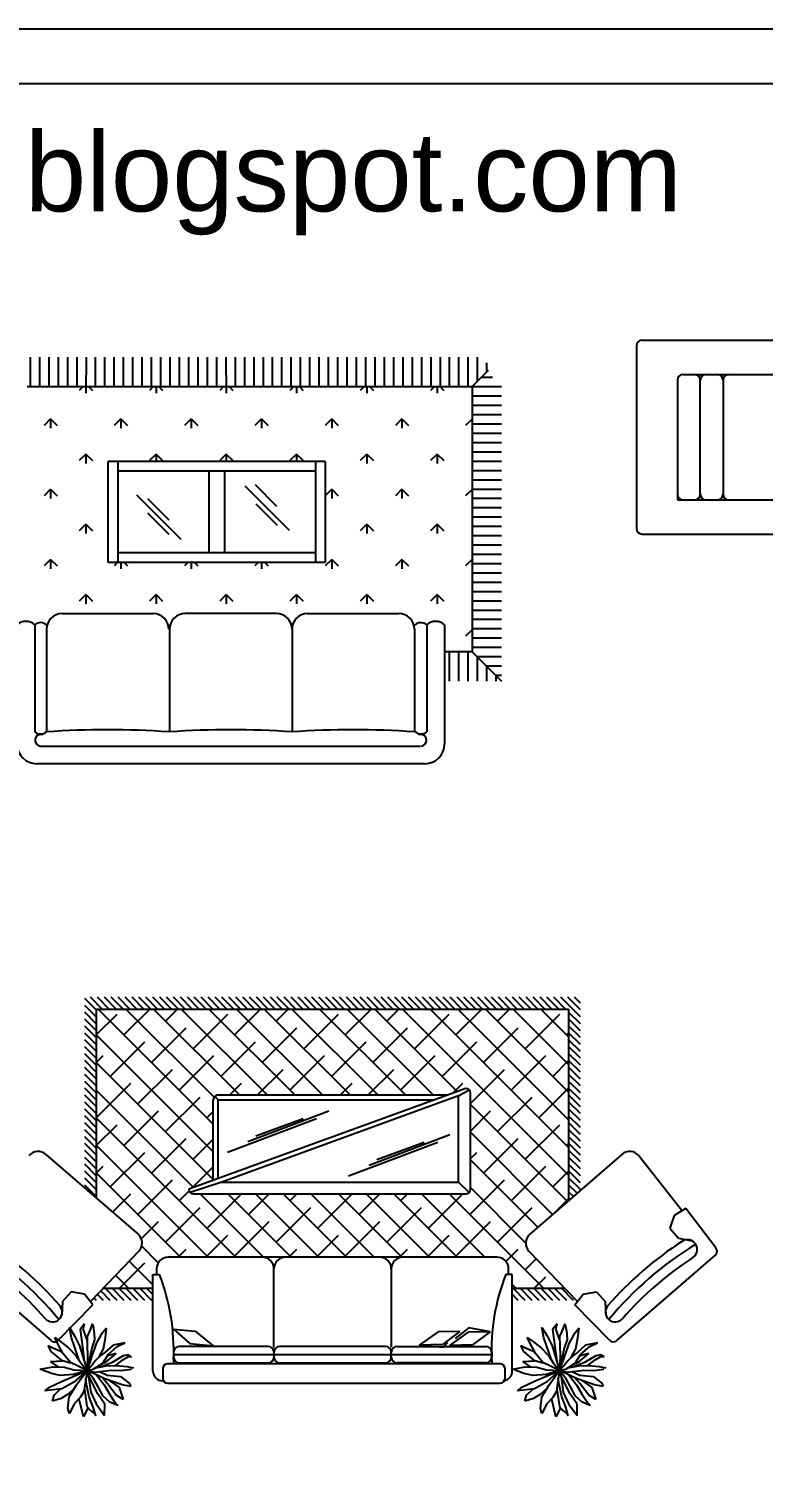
# Model space of a CAD drawing. Header units: inches. Extents: x 6.4 to 48.9, y 11.7 to 36.5.
# Drawn here: x 34.02 to 38.52, y 27.62 to 36.51 of the extents above; entities that cross this region are included whole.
import ezdxf

# ---------------------------------------------------------------- set-up
doc = ezdxf.new("R2010")
doc.units = ezdxf.units.IN
doc.header["$MEASUREMENT"] = 0
doc.layers.add('02', color=2, linetype='Continuous')
doc.layers.add('kadrbm', color=4, linetype='Continuous')
doc.styles.add('bmmm', font='swissel.ttf')

# ---------------------------------------------------------------- blocks, each defined once
blk = doc.blocks.new('kadrbm')
at = {"layer": 'kadrbm', "color": 4}
blk.add_lwpolyline([(0, 0), (0, 24.7972), (21, 24.7972), (21, 0), (0, 0)], close=True, dxfattribs=at)
blk.add_lwpolyline([(20.6631, 0.3257), (20.6631, 24.4603), (0.3369, 24.4603), (0.3369, 0.3257), (20.6631, 0.3257)], dxfattribs=at)
at = {"layer": 'kadrbm', "color": 211, "true_color": 0xf674fb, "style": 'bmmm'}
blk.add_text('www.cad-libraries.blogspot.com', height=0.485134, dxfattribs=at).set_placement((0.5726, 23.6772))

msp = doc.modelspace()

# ---------------------------------------------------------------- linework, layer by layer
at = {"layer": '02'}
for p, q in [((37.7788, 34.5974), (38.8008, 34.5974)), ((37.7438, 34.5624), (37.7438, 33.4424)), ((34.0247, 34.4925), (34.0247, 34.3125)), ((34.0818, 34.4925), (34.0818, 34.3125)), ((34.139, 34.4925), (34.139, 34.3125)), ((34.1961, 34.4925), (34.1961, 34.3125)), ((34.2533, 34.4925), (34.2533, 34.3125)), ((34.3104, 34.4925), (34.3104, 34.3125)), ((34.3676, 34.4925), (34.3663, 34.2724)), ((34.4247, 34.4925), (34.4247, 34.3125)), ((34.4819, 34.4925), (34.4819, 34.3125)), ((34.539, 34.4925), (34.539, 34.3125)), ((34.5962, 34.4925), (34.5962, 34.3125)), ((34.6533, 34.4925), (34.6533, 34.3125)), ((34.7105, 34.4925), (34.7105, 34.3125)), ((34.7676, 34.4925), (34.7676, 34.3125)), ((34.8248, 34.4925), (34.8248, 34.3125)), ((34.8819, 34.4925), (34.8819, 34.3125)), ((34.9391, 34.4925), (34.9391, 34.3125)), ((34.9962, 34.4925), (34.9962, 34.3125)), ((35.0534, 34.4925), (35.0534, 34.3125)), ((35.1105, 34.4925), (35.1105, 34.3125)), ((35.1677, 34.4925), (35.1677, 34.3125)), ((35.2248, 34.4925), (35.2284, 34.2724)), ((35.282, 34.4925), (35.282, 34.3125)), ((35.3391, 34.4925), (35.3391, 34.3125)), ((35.3963, 34.4925), (35.3963, 34.3125)), ((35.4534, 34.4925), (35.4534, 34.3125)), ((35.5106, 34.4925), (35.5106, 34.3125)), ((35.5677, 34.4925), (35.5677, 34.3125)), ((35.6249, 34.4925), (35.6249, 34.3125)), ((35.682, 34.4925), (35.682, 34.3125)), ((35.7392, 34.4925), (35.7392, 34.3125)), ((35.7963, 34.4925), (35.7963, 34.3125)), ((35.8535, 34.4925), (35.8535, 34.3125)), ((35.9106, 34.4925), (35.9106, 34.3125)), ((35.9678, 34.4925), (35.9678, 34.3125)), ((36.0249, 34.4925), (36.0249, 34.3125)), ((36.0821, 34.4925), (36.0821, 34.3125)), ((36.1392, 34.4925), (36.1392, 34.3125)), ((36.1964, 34.4925), (36.1964, 34.3125)), ((36.2535, 34.4925), (36.2535, 34.3125)), ((36.3107, 34.4925), (36.3107, 34.3125)), ((36.3678, 34.4925), (36.3678, 34.3125)), ((36.425, 34.4925), (36.425, 34.3125)), ((36.4821, 34.4925), (36.4821, 34.3125)), ((36.5393, 34.4925), (36.5393, 34.3125)), ((36.5964, 34.4925), (36.5964, 34.3125)), ((36.6536, 34.4925), (36.6536, 34.3125)), ((36.7107, 34.4925), (36.7107, 34.3125)), ((36.7359, 34.3125), (36.8361, 34.4127)), ((36.7679, 34.4925), (36.7679, 34.3445)), ((36.825, 34.4592), (36.825, 34.4016)), ((36.8614, 34.3676), (36.791, 34.3676)), ((37.9958, 34.3524), (37.9958, 33.6174)), ((38.0308, 34.3874), (38.8358, 34.3874)), ((38.1358, 33.6524), (38.1358, 34.3524)), ((38.2758, 34.3524), (38.2758, 33.6524)), ((34.007, 34.3125), (36.7359, 34.3125)), ((34.3492, 34.3125), (34.3258, 34.2891)), ((34.3833, 34.3125), (34.4066, 34.2891)), ((34.7803, 34.3125), (34.7569, 34.2891)), ((34.7974, 34.3125), (34.7974, 34.2724)), ((34.8143, 34.3125), (34.8377, 34.2891)), ((35.2113, 34.3125), (35.1879, 34.2891)), ((35.2454, 34.3125), (35.2688, 34.2891)), ((35.6424, 34.3125), (35.619, 34.2891)), ((35.6595, 34.3125), (35.6595, 34.2724)), ((35.6764, 34.3125), (35.6998, 34.2891)), ((36.0734, 34.3125), (36.05, 34.2891)), ((36.0905, 34.3125), (36.0905, 34.2724)), ((36.1075, 34.3125), (36.1309, 34.2891)), ((36.5045, 34.3125), (36.4811, 34.2891)), ((36.5216, 34.3125), (36.5216, 34.2724)), ((36.5385, 34.3125), (36.5619, 34.2891)), ((36.7359, 34.3125), (36.7359, 32.6845)), ((36.9159, 34.3104), (36.7359, 34.3104)), ((36.9159, 34.2533), (36.7359, 34.2533)), ((36.9159, 34.1961), (36.7359, 34.1961)), ((36.9159, 34.139), (36.7359, 34.139)), ((34.1507, 34.114), (34.1103, 34.0736)), ((34.1507, 34.114), (34.1911, 34.0736)), ((34.1508, 34.114), (34.1508, 34.0568)), ((34.5818, 34.114), (34.5413, 34.0736)), ((34.5818, 34.114), (34.6222, 34.0736)), ((34.5818, 34.114), (34.5818, 34.0568)), ((35.0128, 34.114), (34.9724, 34.0736)), ((35.0128, 34.114), (35.0532, 34.0736)), ((35.0129, 34.114), (35.0129, 34.0568)), ((35.4439, 34.114), (35.4035, 34.0736)), ((35.4439, 34.114), (35.4439, 34.0568)), ((35.4439, 34.114), (35.4843, 34.0736)), ((35.8749, 34.114), (35.8345, 34.0736)), ((35.8749, 34.114), (35.9153, 34.0736)), ((35.875, 34.114), (35.875, 34.0568)), ((36.306, 34.114), (36.2656, 34.0736)), ((36.306, 34.114), (36.3464, 34.0736)), ((36.306, 34.114), (36.306, 34.0568)), ((36.7359, 34.1128), (36.6966, 34.0736)), ((36.9159, 34.0818), (36.7359, 34.0818)), ((36.9159, 34.0247), (36.7359, 34.0247)), ((36.9159, 33.9675), (36.7359, 33.9675)), ((34.3662, 33.8985), (34.3258, 33.858)), ((34.3662, 33.8985), (34.4066, 33.858)), ((34.3663, 33.8985), (34.3663, 33.8413)), ((34.7973, 33.8985), (34.7569, 33.858)), ((34.7973, 33.8985), (34.8377, 33.858)), ((34.7974, 33.8985), (34.7974, 33.853)), ((35.2283, 33.8985), (35.1879, 33.858)), ((35.2283, 33.8985), (35.2688, 33.858)), ((35.2284, 33.8985), (35.2284, 33.853)), ((35.6594, 33.8985), (35.619, 33.858)), ((35.6594, 33.8985), (35.6998, 33.858)), ((35.6595, 33.8985), (35.6595, 33.853)), ((36.0904, 33.8985), (36.05, 33.858)), ((36.0904, 33.8985), (36.1309, 33.858)), ((36.0905, 33.8985), (36.0905, 33.8413)), ((36.5215, 33.8985), (36.4811, 33.858)), ((36.5215, 33.8985), (36.5619, 33.858)), ((36.5216, 33.8985), (36.5216, 33.8413)), ((36.9159, 33.9104), (36.7359, 33.9104)), ((34.5041, 33.2316), (34.5041, 33.853)), ((35.8347, 33.853), (34.5041, 33.853)), ((34.5641, 33.2316), (34.5641, 33.853)), ((35.775, 33.793), (34.5644, 33.793)), ((35.1226, 33.2916), (35.1226, 33.793)), ((35.2163, 33.793), (35.2163, 33.2916)), ((35.7747, 33.853), (35.7747, 33.2316)), ((35.8347, 33.853), (35.8347, 33.2316)), ((36.9159, 33.8532), (36.7359, 33.8532)), ((36.9159, 33.7961), (36.7359, 33.7961)), ((35.3421, 33.7024), (35.6139, 33.4303)), ((35.4062, 33.7107), (35.5372, 33.5794)), ((36.9159, 33.7389), (36.7359, 33.7389)), ((34.1507, 33.6829), (34.1103, 33.6425)), ((34.1507, 33.6829), (34.1911, 33.6425)), ((34.1508, 33.6829), (34.1508, 33.6258)), ((34.6782, 33.6483), (34.9501, 33.3761)), ((34.7449, 33.6253), (34.8758, 33.4939)), ((35.8749, 33.6829), (35.8347, 33.6427)), ((35.8749, 33.6829), (35.9153, 33.6425)), ((35.875, 33.6829), (35.875, 33.6258)), ((36.306, 33.6829), (36.2656, 33.6425)), ((36.306, 33.6829), (36.3464, 33.6425)), ((36.306, 33.6829), (36.306, 33.6258)), ((36.7359, 33.6818), (36.6966, 33.6425)), ((36.9159, 33.6818), (36.7359, 33.6818)), ((36.9159, 33.6246), (36.7359, 33.6246)), ((37.9958, 33.6174), (38.8358, 33.6174)), ((34.7449, 33.538), (34.8758, 33.4067)), ((35.4087, 33.5922), (35.5397, 33.4609)), ((36.9159, 33.5675), (36.7359, 33.5675)), ((34.3662, 33.4674), (34.3258, 33.427)), ((34.3662, 33.4674), (34.4066, 33.427)), ((34.3663, 33.4674), (34.3663, 33.4103)), ((36.0904, 33.4674), (36.05, 33.427)), ((36.0904, 33.4674), (36.1309, 33.427)), ((36.0905, 33.4674), (36.0905, 33.4103)), ((36.5215, 33.4674), (36.4811, 33.427)), ((36.5215, 33.4674), (36.5619, 33.427)), ((36.5216, 33.4674), (36.5216, 33.4103)), ((36.9159, 33.5103), (36.7359, 33.5103)), ((36.9159, 33.4532), (36.7359, 33.4532)), ((36.9159, 33.396), (36.7359, 33.396)), ((36.9159, 33.3389), (36.7359, 33.3389)), ((37.7788, 33.4074), (38.8008, 33.4074)), ((34.1507, 33.2519), (34.1103, 33.2115)), ((34.1507, 33.2519), (34.1911, 33.2115)), ((34.1508, 33.2519), (34.1508, 33.1947)), ((35.7747, 33.2916), (34.5641, 33.2916)), ((35.8749, 33.2519), (35.8345, 33.2115)), ((35.8749, 33.2519), (35.9153, 33.2115)), ((35.875, 33.2519), (35.875, 33.1947)), ((36.306, 33.2519), (36.2656, 33.2115)), ((36.306, 33.2519), (36.306, 33.1947)), ((36.306, 33.2519), (36.3464, 33.2115)), ((36.7359, 33.2507), (36.6966, 33.2115)), ((36.9159, 33.2817), (36.7359, 33.2817)), ((35.8347, 33.2316), (34.5041, 33.2316)), ((34.5615, 33.2316), (34.5413, 33.2115)), ((34.5818, 33.2316), (34.5818, 33.1947)), ((34.602, 33.2316), (34.6222, 33.2115)), ((34.9925, 33.2316), (34.9724, 33.2115)), ((35.0129, 33.2316), (35.0129, 33.1947)), ((35.0331, 33.2316), (35.0532, 33.2115)), ((35.4236, 33.2316), (35.4035, 33.2115)), ((35.4439, 33.2316), (35.4439, 33.1947)), ((35.4641, 33.2316), (35.4843, 33.2115)), ((36.9159, 33.2246), (36.7359, 33.2246)), ((36.9159, 33.1674), (36.7359, 33.1674)), ((36.9159, 33.1103), (36.7359, 33.1103)), ((34.3662, 33.0363), (34.3258, 32.9959)), ((34.3662, 33.0363), (34.4066, 32.9959)), ((34.3663, 33.0364), (34.3663, 32.9792)), ((34.7973, 33.0363), (34.7569, 32.9959)), ((34.7973, 33.0363), (34.8377, 32.9959)), ((34.7974, 33.0364), (34.7974, 32.9792)), ((35.2283, 33.0363), (35.1879, 32.9959)), ((35.2283, 33.0363), (35.2688, 32.9959)), ((35.2284, 33.0364), (35.2284, 32.9792)), ((35.6594, 33.0363), (35.619, 32.9959)), ((35.6594, 33.0363), (35.6998, 32.9959)), ((35.6595, 33.0364), (35.6595, 32.9792)), ((36.0904, 33.0363), (36.05, 32.9959)), ((36.0904, 33.0363), (36.1309, 32.9959)), ((36.0905, 33.0364), (36.0905, 32.9792)), ((36.5215, 33.0363), (36.4811, 32.9959)), ((36.5215, 33.0363), (36.5619, 32.9959)), ((36.5216, 33.0364), (36.5216, 32.9792)), ((36.9159, 33.0531), (36.7359, 33.0531)), ((36.9159, 32.996), (36.7359, 32.996)), ((34.221, 32.9189), (34.7799, 32.9189)), ((35.5353, 32.9189), (34.9763, 32.9189)), ((35.7273, 32.9189), (36.2863, 32.9189)), ((36.9159, 32.9388), (36.7359, 32.9388)), ((34.053, 32.8504), (34.053, 32.1928)), ((34.125, 32.8229), (34.125, 32.1928)), ((34.8733, 32.8449), (34.8829, 32.8449)), ((34.8803, 32.8229), (34.8803, 32.1928)), ((35.6287, 32.8449), (35.6339, 32.8449)), ((35.6313, 32.8229), (35.6313, 32.1928)), ((36.3823, 32.8229), (36.3823, 32.1928)), ((36.4587, 32.8504), (36.4587, 32.1928)), ((36.5667, 32.8504), (36.5667, 32.1173)), ((36.7359, 32.8197), (36.6966, 32.7804)), ((36.9159, 32.8817), (36.7359, 32.8817)), ((36.9159, 32.8245), (36.7359, 32.8245)), ((36.9159, 32.7674), (36.7359, 32.7674)), ((36.7359, 32.6845), (36.5667, 32.6845)), ((36.5964, 32.6845), (36.5964, 32.5045)), ((36.6536, 32.6845), (36.6536, 32.5045)), ((36.7107, 32.6845), (36.7107, 32.5045)), ((36.9159, 32.7102), (36.7359, 32.7102)), ((36.7359, 32.6845), (36.9159, 32.5045)), ((36.9159, 32.6531), (36.7673, 32.6531)), ((36.7679, 32.6525), (36.7679, 32.5045)), ((36.9159, 32.5959), (36.8244, 32.5959)), ((36.825, 32.5953), (36.825, 32.5045)), ((36.9159, 32.5388), (36.8816, 32.5388)), ((36.8822, 32.5382), (36.8822, 32.5045)), ((34.089, 32.1053), (36.4183, 32.1053)), ((36.4467, 31.9973), (34.065, 31.9973)), ((34.4322, 30.484), (34.3602, 30.556)), ((34.4322, 30.4416), (34.3602, 30.5136)), ((34.4674, 30.4913), (34.3954, 30.5633)), ((34.5098, 30.4913), (34.4378, 30.5633)), ((34.5522, 30.4913), (34.4802, 30.5633)), ((34.5947, 30.4913), (34.5227, 30.5633)), ((34.6371, 30.4913), (34.5651, 30.5633)), ((34.6795, 30.4913), (34.6075, 30.5633)), ((34.7219, 30.4913), (34.6499, 30.5633)), ((34.7644, 30.4913), (34.6924, 30.5633)), ((34.8068, 30.4913), (34.7348, 30.5633)), ((34.8492, 30.4913), (34.7772, 30.5633)), ((34.8917, 30.4913), (34.8197, 30.5633)), ((34.9341, 30.4913), (34.8621, 30.5633)), ((34.9765, 30.4913), (34.9045, 30.5633)), ((35.0189, 30.4913), (34.9469, 30.5633)), ((35.0614, 30.4913), (34.9894, 30.5633)), ((35.1038, 30.4913), (35.0318, 30.5633)), ((35.1462, 30.4913), (35.0742, 30.5633)), ((35.1886, 30.4913), (35.1166, 30.5633)), ((35.2311, 30.4913), (35.1591, 30.5633)), ((35.2735, 30.4913), (35.2015, 30.5633)), ((35.3159, 30.4913), (35.2439, 30.5633)), ((35.3583, 30.4913), (35.2863, 30.5633)), ((35.4008, 30.4913), (35.3288, 30.5633)), ((35.4432, 30.4913), (35.3712, 30.5633)), ((35.4856, 30.4913), (35.4136, 30.5633)), ((35.528, 30.4913), (35.456, 30.5633)), ((35.5705, 30.4913), (35.4985, 30.5633)), ((35.6129, 30.4913), (35.5409, 30.5633)), ((35.6553, 30.4913), (35.5833, 30.5633)), ((35.6978, 30.4913), (35.6258, 30.5633)), ((35.7402, 30.4913), (35.6682, 30.5633)), ((35.7826, 30.4913), (35.7106, 30.5633)), ((35.825, 30.4913), (35.753, 30.5633)), ((35.8675, 30.4913), (35.7955, 30.5633)), ((35.9099, 30.4913), (35.8379, 30.5633)), ((35.9523, 30.4913), (35.8803, 30.5633)), ((35.9947, 30.4913), (35.9227, 30.5633)), ((36.0372, 30.4913), (35.9652, 30.5633)), ((36.0796, 30.4913), (36.0076, 30.5633)), ((36.122, 30.4913), (36.05, 30.5633)), ((36.1644, 30.4913), (36.0924, 30.5633)), ((36.2069, 30.4913), (36.1349, 30.5633)), ((36.2493, 30.4913), (36.1773, 30.5633)), ((36.2917, 30.4913), (36.2197, 30.5633)), ((36.3341, 30.4913), (36.2621, 30.5633)), ((36.3766, 30.4913), (36.3046, 30.5633)), ((36.419, 30.4913), (36.347, 30.5633)), ((36.4614, 30.4913), (36.3894, 30.5633)), ((36.5039, 30.4913), (36.4319, 30.5633)), ((36.5463, 30.4913), (36.4743, 30.5633)), ((36.5887, 30.4913), (36.5167, 30.5633)), ((36.6311, 30.4913), (36.5591, 30.5633)), ((36.6736, 30.4913), (36.6016, 30.5633)), ((36.716, 30.4913), (36.644, 30.5633)), ((36.7584, 30.4913), (36.6864, 30.5633)), ((36.8008, 30.4913), (36.7288, 30.5633)), ((36.8433, 30.4913), (36.7713, 30.5633)), ((36.8857, 30.4913), (36.8137, 30.5633)), ((36.9281, 30.4913), (36.8561, 30.5633)), ((36.9705, 30.4913), (36.8985, 30.5633)), ((37.013, 30.4913), (36.941, 30.5633)), ((37.0554, 30.4913), (36.9834, 30.5633)), ((37.0978, 30.4913), (37.0258, 30.5633)), ((37.1403, 30.4913), (37.0683, 30.5633)), ((37.1827, 30.4913), (37.1107, 30.5633)), ((37.2251, 30.4913), (37.1531, 30.5633)), ((37.2675, 30.4913), (37.1955, 30.5633)), ((37.31, 30.4913), (37.238, 30.5633)), ((37.4005, 30.4432), (37.2804, 30.5633)), ((37.4005, 30.4856), (37.3228, 30.5633)), ((37.4005, 30.528), (37.3652, 30.5633)), ((34.4322, 30.3992), (34.3602, 30.4712)), ((34.4322, 30.3567), (34.3602, 30.4287)), ((34.4322, 29.3295), (34.4322, 30.4913)), ((34.4322, 30.4913), (37.3285, 30.4913)), ((34.4322, 30.3339), (34.5582, 30.4598)), ((35.1487, 29.7844), (34.4418, 30.4913)), ((34.6006, 30.3325), (34.7594, 30.4913)), ((35.153, 29.9498), (34.6115, 30.4913)), ((35.309, 29.9635), (34.7812, 30.4913)), ((34.8552, 30.4174), (34.9291, 30.4913)), ((35.4787, 29.9635), (34.951, 30.4913)), ((35.0249, 30.2477), (35.237, 30.4598)), ((35.6484, 29.9635), (35.1207, 30.4913)), ((35.2794, 30.3325), (35.4382, 30.4913)), ((35.8181, 29.9635), (35.2904, 30.4913)), ((35.9879, 29.9635), (35.4601, 30.4913)), ((35.534, 30.4174), (35.6079, 30.4913)), ((36.1576, 29.9635), (35.6298, 30.4913)), ((35.7037, 30.2477), (35.9158, 30.4598)), ((36.3273, 29.9635), (35.7995, 30.4913)), ((35.9582, 30.3325), (36.117, 30.4913)), ((36.497, 29.9635), (35.9692, 30.4913)), ((36.6448, 29.9853), (36.1389, 30.4913)), ((36.2128, 30.4174), (36.2867, 30.4913)), ((37.3285, 29.4714), (36.3086, 30.4913)), ((36.3825, 30.2477), (36.5946, 30.4598)), ((37.3285, 29.6411), (36.4783, 30.4913)), ((36.6371, 30.3325), (36.7958, 30.4913)), ((37.3285, 29.8108), (36.648, 30.4913)), ((37.3285, 29.9805), (36.8177, 30.4913)), ((36.8916, 30.4174), (36.9655, 30.4913)), ((37.3285, 30.1502), (36.9874, 30.4913)), ((37.0613, 30.2477), (37.2735, 30.4598)), ((37.3285, 30.3199), (37.1571, 30.4913)), ((37.3285, 30.4896), (37.3268, 30.4913)), ((37.3285, 30.4913), (37.3285, 29.3158)), ((37.4005, 30.4008), (37.3285, 30.4728)), ((37.4005, 30.3583), (37.3285, 30.4303)), ((34.4322, 30.3143), (34.3602, 30.3863)), ((34.4322, 30.2719), (34.3602, 30.3439)), ((35.1487, 29.6147), (34.4322, 30.3312)), ((34.7703, 30.1628), (34.9824, 30.375)), ((35.4491, 30.1628), (35.6613, 30.375)), ((36.1279, 30.1628), (36.3401, 30.375)), ((36.8068, 30.1628), (37.0189, 30.375)), ((37.3159, 30.3325), (37.3285, 30.3451)), ((37.4005, 30.3159), (37.3285, 30.3879)), ((37.4005, 30.2735), (37.3285, 30.3455)), ((34.4322, 30.2295), (34.3602, 30.3015)), ((34.4322, 30.187), (34.3602, 30.259)), ((34.5157, 30.078), (34.7279, 30.2901)), ((35.1946, 30.078), (35.4067, 30.2901)), ((35.8734, 30.078), (36.0855, 30.2901)), ((36.5522, 30.078), (36.7643, 30.2901)), ((37.4005, 30.2311), (37.3285, 30.3031)), ((37.4005, 30.1886), (37.3285, 30.2606)), ((34.4322, 30.1446), (34.3602, 30.2166)), ((34.4322, 30.1022), (34.3602, 30.1742)), ((34.4322, 30.1642), (34.4733, 30.2053)), ((35.1487, 29.445), (34.4322, 30.1615)), ((34.94, 29.9931), (35.1521, 30.2053)), ((35.6188, 29.9931), (35.831, 30.2053)), ((36.2976, 29.9931), (36.5098, 30.2053)), ((36.9765, 29.9931), (37.1886, 30.2053)), ((37.231, 30.078), (37.3285, 30.1754)), ((37.4005, 30.1462), (37.3285, 30.2182)), ((37.4005, 30.1038), (37.3285, 30.1758)), ((34.4322, 30.0598), (34.3602, 30.1318)), ((34.4322, 30.0173), (34.3602, 30.0893)), ((34.6854, 29.9083), (34.8976, 30.1204)), ((35.4195, 29.9635), (35.5764, 30.1204)), ((36.0983, 29.9635), (36.2552, 30.1204)), ((36.7256, 29.912), (36.934, 30.1204)), ((37.4005, 30.0613), (37.3285, 30.1333)), ((37.4005, 30.0189), (37.3285, 30.0909)), ((34.4322, 29.9749), (34.3602, 30.0469)), ((34.4322, 29.9325), (34.3602, 30.0045)), ((34.4322, 29.8901), (34.3602, 29.9621)), ((34.4322, 29.8248), (34.643, 30.0355)), ((35.0279, 29.3961), (34.4322, 29.9918)), ((36.6968, 30.0043), (34.9976, 29.3851)), ((35.1775, 29.9635), (36.5849, 29.9635)), ((35.2498, 29.9635), (35.3218, 30.0355)), ((35.9286, 29.9635), (36.0007, 30.0355)), ((36.6204, 29.9764), (36.6795, 30.0355)), ((36.6536, 29.9579), (36.7172, 29.9958)), ((36.7256, 29.3851), (36.7256, 29.9755)), ((37.1462, 29.8234), (37.3285, 30.0057)), ((37.4005, 29.9765), (37.3285, 30.0485)), ((37.4005, 29.9341), (37.3285, 30.0061)), ((37.4005, 29.8916), (37.3285, 29.9636)), ((34.4322, 29.8476), (34.3602, 29.9196)), ((34.4322, 29.8052), (34.3602, 29.8772)), ((34.8552, 29.7386), (35.0673, 29.9507)), ((35.1487, 29.4401), (35.1487, 29.9347)), ((35.1775, 29.9347), (35.1571, 29.9551)), ((35.1775, 29.4506), (35.1775, 29.9347)), ((35.1775, 29.9347), (36.5059, 29.9347)), ((36.6536, 29.9579), (35.2003, 29.4283)), ((36.6536, 29.4283), (36.6536, 29.9579)), ((37.3209, 29.3093), (36.7256, 29.9046)), ((36.8916, 29.7386), (37.1038, 29.9507)), ((37.4005, 29.8492), (37.3285, 29.9212)), ((37.4005, 29.8068), (37.3285, 29.8788)), ((34.4322, 29.7628), (34.3602, 29.8348)), ((34.4322, 29.7203), (34.3602, 29.7923)), ((35.2866, 28.9677), (34.4322, 29.8221)), ((34.6006, 29.6537), (34.8127, 29.8658)), ((35.1097, 29.8234), (35.1487, 29.8624)), ((35.2351, 29.6123), (35.7824, 29.8185)), ((35.3611, 29.6774), (35.8563, 29.8662)), ((35.4089, 29.7121), (35.6999, 29.8185)), ((36.7256, 29.7423), (36.8492, 29.8658)), ((37.4005, 29.7644), (37.3285, 29.8364)), ((37.4005, 29.7219), (37.3285, 29.7939)), ((34.4322, 29.6779), (34.3602, 29.7499)), ((34.4322, 29.6355), (34.3602, 29.7075)), ((34.4322, 29.6551), (34.5582, 29.781)), ((34.7703, 29.484), (34.9824, 29.6961)), ((36.1038, 29.532), (36.599, 29.7208)), ((37.2301, 29.2304), (36.7256, 29.7349)), ((36.8068, 29.484), (37.0189, 29.6961)), ((37.0613, 29.5689), (37.2735, 29.781)), ((37.4005, 29.6795), (37.3285, 29.7515)), ((37.4005, 29.6371), (37.3285, 29.7091)), ((34.4322, 29.5931), (34.3602, 29.6651)), ((34.4322, 29.5506), (34.3602, 29.6226)), ((35.1169, 28.9677), (34.4322, 29.6524)), ((34.5157, 29.3992), (34.7279, 29.6113)), ((35.0249, 29.5689), (35.1487, 29.6927)), ((35.9779, 29.4669), (36.5252, 29.6731)), ((36.1516, 29.5668), (36.4426, 29.6731)), ((36.7256, 29.5726), (36.7643, 29.6113)), ((37.3159, 29.6537), (37.3285, 29.6663)), ((37.4005, 29.5947), (37.3285, 29.6667)), ((37.4005, 29.5522), (37.3285, 29.6242)), ((34.1215, 29.5991), (34.687, 29.1084)), ((34.4322, 29.5082), (34.3602, 29.5802)), ((34.4322, 29.4658), (34.3602, 29.5378)), ((34.4322, 29.4853), (34.4733, 29.5264)), ((35.0183, 29.3926), (35.1487, 29.523)), ((37.1392, 29.1516), (36.7256, 29.5652)), ((36.9765, 29.3143), (37.1886, 29.5264)), ((37.655, 29.5991), (37.0895, 29.1084)), ((37.4005, 29.5098), (37.3285, 29.5818)), ((37.4005, 29.4674), (37.3285, 29.5394)), ((38.0216, 29.2559), (37.7587, 29.5893)), ((34.4322, 29.4234), (34.3602, 29.4954)), ((34.4322, 29.3809), (34.3602, 29.4529)), ((34.9472, 28.9677), (34.4322, 29.4827)), ((34.6854, 29.2294), (34.8976, 29.4416)), ((35.2003, 29.4283), (35.0061, 29.3647)), ((35.2003, 29.4283), (36.6536, 29.4283)), ((36.6536, 29.4283), (36.7172, 29.3647)), ((36.7219, 29.2294), (36.934, 29.4416)), ((37.231, 29.3992), (37.3285, 29.4966)), ((37.4005, 29.425), (37.3285, 29.497)), ((37.4005, 29.3825), (37.3285, 29.4545)), ((34.4322, 29.3385), (34.3602, 29.4105)), ((34.5305, 29.2442), (34.643, 29.3567)), ((34.94, 29.3143), (34.9998, 29.3741)), ((35.0264, 29.3563), (36.6968, 29.3563)), ((35.4563, 28.9677), (35.0677, 29.3563)), ((35.1097, 29.1446), (35.3214, 29.3563)), ((35.626, 28.9677), (35.2374, 29.3563)), ((35.3643, 29.2294), (35.4911, 29.3563)), ((35.7957, 28.9677), (35.4071, 29.3563)), ((35.9654, 28.9677), (35.5768, 29.3563)), ((35.6188, 29.3143), (35.6608, 29.3563)), ((36.1351, 28.9677), (35.7466, 29.3563)), ((35.7885, 29.1446), (36.0002, 29.3563)), ((36.3048, 28.9677), (35.9163, 29.3563)), ((36.0431, 29.2294), (36.1699, 29.3563)), ((36.4746, 28.9677), (36.086, 29.3563)), ((36.6443, 28.9677), (36.2557, 29.3563)), ((36.2976, 29.3143), (36.3396, 29.3563)), ((36.814, 28.9677), (36.4254, 29.3563)), ((36.4674, 29.1446), (36.679, 29.3563)), ((37.1766, 28.7747), (36.5951, 29.3563)), ((37.0647, 29.0563), (36.7256, 29.3954)), ((37.38, 29.3605), (37.3285, 29.4121)), ((37.3573, 29.3408), (37.3285, 29.3697)), ((34.8552, 29.0597), (35.0673, 29.2719)), ((35.534, 29.0597), (35.7461, 29.2719)), ((36.2128, 29.0597), (36.4249, 29.2719)), ((36.8916, 29.0597), (37.1038, 29.2719)), ((37.2446, 29.243), (37.3285, 29.3269)), ((37.3346, 29.3211), (37.3285, 29.3272)), ((38.0477, 29.2662), (37.9755, 29.2246)), ((38.2318, 29.0242), (38.0477, 29.2662)), ((34.7066, 29.0809), (34.8127, 29.187)), ((35.2794, 28.9749), (35.4915, 29.187)), ((35.9582, 28.9749), (36.1704, 29.187)), ((36.6371, 28.9749), (36.8492, 29.187)), ((37.9755, 29.2246), (37.9498, 29.1457)), ((35.1025, 28.9677), (35.237, 29.1022)), ((35.7813, 28.9677), (35.9158, 29.1022)), ((36.4602, 28.9677), (36.5946, 29.1022)), ((37.9498, 29.1457), (38.0015, 29.0844)), ((38.0015, 29.0844), (38.0868, 29.0685)), ((34.6916, 29.0041), (34.3968, 28.6982)), ((34.8113, 28.9339), (34.7094, 29.0357)), ((34.9328, 28.9677), (34.9824, 29.0173)), ((35.6116, 28.9677), (35.6613, 29.0173)), ((36.2905, 28.9677), (36.3401, 29.0173)), ((36.9435, 28.9419), (37.0189, 29.0173)), ((37.0848, 29.0041), (37.3797, 28.6982)), ((33.5477, 28.9818), (34.1547, 28.4552)), ((34.5701, 28.7747), (34.7279, 28.9325)), ((34.7782, 28.7972), (34.6326, 28.9429)), ((34.8004, 28.8957), (34.8004, 28.8616)), ((36.8884, 28.9677), (34.8724, 28.9677)), ((35.5204, 28.4153), (35.5204, 28.8957)), ((36.2404, 28.8957), (36.2404, 28.4153)), ((36.9604, 28.8616), (36.9604, 28.8957)), ((37.0613, 28.89), (37.1293, 28.958)), ((38.2288, 28.9818), (37.6218, 28.4552)), ((34.631, 28.7747), (34.5493, 28.8564)), ((34.7703, 28.8052), (34.7782, 28.8131)), ((34.7782, 28.8616), (34.818, 28.8616)), ((34.7782, 28.2686), (34.7782, 28.8616)), ((36.9825, 28.8616), (36.9427, 28.8616)), ((36.9825, 28.2686), (36.9825, 28.8616)), ((37.1157, 28.7747), (37.1886, 28.8476)), ((34.2767, 28.7553), (34.2233, 28.6954)), ((34.3584, 28.7409), (34.2767, 28.7553)), ((34.4098, 28.6753), (34.3584, 28.7409)), ((34.4316, 28.7027), (34.4161, 28.7182)), ((34.474, 28.7027), (34.4369, 28.7398)), ((34.5165, 28.7027), (34.4578, 28.7614)), ((34.7782, 28.7747), (34.4706, 28.7747)), ((34.5589, 28.7027), (34.4869, 28.7747)), ((34.6013, 28.7027), (34.5293, 28.7747)), ((34.6437, 28.7027), (34.5717, 28.7747)), ((34.6862, 28.7027), (34.6142, 28.7747)), ((34.7286, 28.7027), (34.6566, 28.7747)), ((34.771, 28.7027), (34.699, 28.7747)), ((34.7782, 28.7379), (34.7414, 28.7747)), ((37.0069, 28.7747), (36.9825, 28.7992)), ((37.3059, 28.7747), (36.9825, 28.7747)), ((37.0196, 28.7027), (36.9825, 28.7399)), ((37.062, 28.7027), (36.99, 28.7747)), ((37.1045, 28.7027), (37.0325, 28.7747)), ((37.1469, 28.7027), (37.0749, 28.7747)), ((37.1893, 28.7027), (37.1173, 28.7747)), ((37.2318, 28.7027), (37.1598, 28.7747)), ((37.2742, 28.7027), (37.2022, 28.7747)), ((37.3166, 28.7027), (37.2446, 28.7747)), ((37.2854, 28.7747), (37.2958, 28.7851)), ((37.359, 28.7027), (37.287, 28.7747)), ((34.197, 28.4582), (34.4098, 28.6753)), ((34.2233, 28.6954), (34.2195, 28.6088)), ((37.5795, 28.4582), (37.3667, 28.6753)), ((34.3591, 28.5581), (34.3308, 28.524)), ((34.3508, 28.5273), (34.3591, 28.5581)), ((34.4062, 28.5581), (34.3944, 28.5284)), ((34.4132, 28.5438), (34.4062, 28.5581)), ((34.4203, 28.4987), (34.4132, 28.5438)), ((37.2578, 28.5581), (37.2295, 28.524)), ((37.2495, 28.5273), (37.2578, 28.5581)), ((37.3049, 28.5581), (37.2931, 28.5284)), ((37.3119, 28.5438), (37.3049, 28.5581)), ((37.319, 28.4987), (37.3119, 28.5438)), ((34.1754, 28.4746), (34.206, 28.4548)), ((34.2037, 28.4196), (34.1754, 28.4746)), ((34.206, 28.4548), (34.2602, 28.4108)), ((34.2778, 28.4735), (34.2661, 28.5361)), ((34.2661, 28.5361), (34.2979, 28.4844)), ((34.2967, 28.4185), (34.2778, 28.4735)), ((34.2979, 28.4844), (34.3285, 28.424)), ((34.3308, 28.524), (34.3391, 28.4647)), ((34.3391, 28.4647), (34.3566, 28.33)), ((34.3749, 28.4581), (34.3508, 28.5273)), ((34.3944, 28.5284), (34.3744, 28.4811)), ((34.3744, 28.4811), (34.3755, 28.4273)), ((34.405, 28.4119), (34.4226, 28.4603)), ((34.4226, 28.4603), (34.4203, 28.4987)), ((34.4615, 28.4921), (34.4309, 28.4383)), ((34.4933, 28.5317), (34.4615, 28.4921)), ((34.4744, 28.4053), (34.4862, 28.4724)), ((34.4862, 28.4724), (34.4933, 28.5317)), ((34.9036, 28.5251), (35.0055, 28.4383)), ((36.5278, 28.5092), (36.4117, 28.4272)), ((36.6617, 28.5113), (36.5278, 28.5092)), ((36.713, 28.5068), (36.5968, 28.4248)), ((36.716, 28.5335), (36.6327, 28.4678)), ((36.8469, 28.5089), (36.713, 28.5068)), ((36.8469, 28.5089), (36.716, 28.5335)), ((37.0741, 28.4746), (37.1047, 28.4548)), ((37.1024, 28.4196), (37.0741, 28.4746)), ((37.1047, 28.4548), (37.1589, 28.4108)), ((37.1765, 28.4735), (37.1648, 28.5361)), ((37.1648, 28.5361), (37.1966, 28.4844)), ((37.1954, 28.4185), (37.1765, 28.4735)), ((37.1966, 28.4844), (37.2272, 28.424)), ((37.2295, 28.524), (37.2378, 28.4647)), ((37.2378, 28.4647), (37.2553, 28.33)), ((37.2736, 28.4581), (37.2495, 28.5273)), ((37.2931, 28.5284), (37.2731, 28.4811)), ((37.2731, 28.4811), (37.2742, 28.4273)), ((37.3037, 28.4119), (37.3213, 28.4603)), ((37.3213, 28.4603), (37.319, 28.4987)), ((37.3602, 28.4921), (37.3296, 28.4383)), ((37.392, 28.5317), (37.3602, 28.4921)), ((37.3731, 28.4053), (37.3849, 28.4724)), ((37.3849, 28.4724), (37.392, 28.5317)), ((34.1354, 28.4251), (34.1648, 28.4108)), ((34.1542, 28.3888), (34.1354, 28.4251)), ((34.2225, 28.3317), (34.1542, 28.3888)), ((34.1648, 28.4108), (34.2213, 28.3867)), ((34.2284, 28.3735), (34.2037, 28.4196)), ((34.272, 28.3218), (34.2284, 28.3735)), ((34.2602, 28.4108), (34.3061, 28.3647)), ((34.3261, 28.3333), (34.2967, 28.4185)), ((34.3061, 28.3647), (34.3355, 28.3185)), ((34.3285, 28.424), (34.3738, 28.2723)), ((34.3738, 28.2723), (34.405, 28.4119)), ((34.4062, 28.368), (34.3738, 28.2723)), ((34.3755, 28.4273), (34.3767, 28.3592)), ((34.4179, 28.401), (34.4062, 28.368)), ((34.4309, 28.4383), (34.4179, 28.401)), ((34.4615, 28.3658), (34.4238, 28.3317)), ((34.4458, 28.3515), (34.4744, 28.4053)), ((34.4839, 28.3833), (34.4615, 28.3658)), ((34.4701, 28.3169), (34.5051, 28.3713)), ((34.5333, 28.4284), (34.4839, 28.3833)), ((34.4881, 28.3211), (34.5533, 28.3757)), ((34.5533, 28.3757), (34.5004, 28.3625)), ((34.5051, 28.3713), (34.5592, 28.4196)), ((34.5957, 28.3625), (34.5274, 28.3207)), ((34.6063, 28.4416), (34.5333, 28.4284)), ((34.5592, 28.4196), (34.6063, 28.4416)), ((34.6275, 28.3691), (34.5957, 28.3625)), ((34.6475, 28.3559), (34.6275, 28.3691)), ((34.9046, 28.3843), (34.9046, 28.3547)), ((34.9046, 28.3695), (36.8562, 28.3695)), ((35.4844, 28.4203), (34.9406, 28.4203)), ((35.0055, 28.4383), (35.1469, 28.4231)), ((35.5204, 28.3843), (35.5204, 28.3547)), ((36.2044, 28.4203), (35.5564, 28.4203)), ((36.2404, 28.3547), (36.2404, 28.3843)), ((36.2764, 28.4203), (36.8202, 28.4203)), ((36.4117, 28.4272), (36.5593, 28.4152)), ((36.5593, 28.4152), (36.5872, 28.4435)), ((36.8562, 28.3843), (36.8562, 28.3547)), ((37.0341, 28.4251), (37.0635, 28.4108)), ((37.0529, 28.3888), (37.0341, 28.4251)), ((37.1212, 28.3317), (37.0529, 28.3888)), ((37.0635, 28.4108), (37.12, 28.3867)), ((37.1271, 28.3735), (37.1024, 28.4196)), ((37.1707, 28.3218), (37.1271, 28.3735)), ((37.1589, 28.4108), (37.2048, 28.3647)), ((37.2248, 28.3333), (37.1954, 28.4185)), ((37.2048, 28.3647), (37.2342, 28.3185)), ((37.2272, 28.424), (37.2725, 28.2723)), ((37.2725, 28.2723), (37.3037, 28.4119)), ((37.3049, 28.368), (37.2725, 28.2723)), ((37.2742, 28.4273), (37.2754, 28.3592)), ((37.3166, 28.401), (37.3049, 28.368)), ((37.3296, 28.4383), (37.3166, 28.401)), ((37.3602, 28.3658), (37.3225, 28.3317)), ((37.3445, 28.3515), (37.3731, 28.4053)), ((37.3826, 28.3833), (37.3602, 28.3658)), ((37.3687, 28.3169), (37.4037, 28.3713)), ((37.432, 28.4284), (37.3826, 28.3833)), ((37.3868, 28.3211), (37.452, 28.3757)), ((37.452, 28.3757), (37.399, 28.3625)), ((37.4037, 28.3713), (37.4579, 28.4196)), ((37.4944, 28.3625), (37.4261, 28.3207)), ((37.505, 28.4416), (37.432, 28.4284)), ((37.4579, 28.4196), (37.505, 28.4416)), ((37.5262, 28.3691), (37.4944, 28.3625)), ((37.5462, 28.3559), (37.5262, 28.3691)), ((34.0871, 28.2801), (34.1637, 28.2944)), ((34.1554, 28.2537), (34.0871, 28.2801)), ((34.1495, 28.3273), (34.2225, 28.3317)), ((34.1966, 28.2944), (34.1495, 28.3273)), ((34.1637, 28.2944), (34.2354, 28.2922)), ((34.2166, 28.2043), (34.3738, 28.2723)), ((34.2225, 28.3328), (34.2743, 28.3196)), ((34.2354, 28.2922), (34.2931, 28.2757)), ((34.3738, 28.2723), (34.272, 28.3218)), ((34.3738, 28.2723), (34.2908, 28.2482)), ((34.2931, 28.2757), (34.3738, 28.2723)), ((34.3738, 28.2723), (34.2931, 28.201)), ((34.3096, 28.1834), (34.3738, 28.2723)), ((34.3355, 28.3185), (34.3738, 28.2723)), ((34.3738, 28.2723), (34.3638, 28.2064)), ((34.3767, 28.3592), (34.3738, 28.2723)), ((34.405, 28.3042), (34.3738, 28.2723)), ((34.3738, 28.2723), (34.412, 28.2801)), ((34.4827, 28.2218), (34.3738, 28.2723)), ((34.3738, 28.2723), (34.3838, 28.2339)), ((34.3738, 28.2723), (34.4226, 28.2625)), ((34.4144, 28.2207), (34.3738, 28.2723)), ((34.4238, 28.3317), (34.405, 28.3042)), ((34.412, 28.2801), (34.4701, 28.3169)), ((34.4226, 28.2625), (34.5227, 28.2735)), ((34.4886, 28.2977), (34.4252, 28.2857)), ((34.4881, 28.3211), (34.4534, 28.3045)), ((34.5274, 28.3207), (34.4584, 28.2917)), ((34.5521, 28.2999), (34.4886, 28.2977)), ((34.5227, 28.2735), (34.5816, 28.2713)), ((34.5463, 28.2997), (34.5934, 28.3383)), ((34.6193, 28.2955), (34.5521, 28.2999)), ((34.5816, 28.2713), (34.6463, 28.2812)), ((34.5934, 28.3383), (34.6275, 28.357)), ((34.6605, 28.2867), (34.6193, 28.2955)), ((34.6275, 28.357), (34.6475, 28.3559)), ((34.8382, 28.2837), (34.8382, 28.2237)), ((36.9082, 28.3137), (34.8682, 28.3137)), ((34.9046, 28.3402), (34.9046, 28.3137)), ((34.9406, 28.3187), (35.4844, 28.3187)), ((35.5564, 28.3187), (36.2044, 28.3187)), ((36.8202, 28.3187), (36.2764, 28.3187)), ((36.8562, 28.3402), (36.8562, 28.3137)), ((36.9382, 28.2237), (36.9382, 28.2837)), ((36.9858, 28.2801), (37.0624, 28.2944)), ((37.0541, 28.2537), (36.9858, 28.2801)), ((37.0482, 28.3273), (37.1212, 28.3317)), ((37.0953, 28.2944), (37.0482, 28.3273)), ((37.0624, 28.2944), (37.1341, 28.2922)), ((37.1153, 28.2043), (37.2725, 28.2723)), ((37.1212, 28.3328), (37.173, 28.3196)), ((37.1341, 28.2922), (37.1918, 28.2757)), ((37.2725, 28.2723), (37.1707, 28.3218)), ((37.2725, 28.2723), (37.1895, 28.2482)), ((37.1918, 28.2757), (37.2725, 28.2723)), ((37.2725, 28.2723), (37.1918, 28.201)), ((37.2083, 28.1834), (37.2725, 28.2723)), ((37.2342, 28.3185), (37.2725, 28.2723)), ((37.2725, 28.2723), (37.2625, 28.2064)), ((37.2754, 28.3592), (37.2725, 28.2723)), ((37.3037, 28.3042), (37.2725, 28.2723)), ((37.2725, 28.2723), (37.3107, 28.2801)), ((37.3814, 28.2218), (37.2725, 28.2723)), ((37.2725, 28.2723), (37.2825, 28.2339)), ((37.2725, 28.2723), (37.3213, 28.2625)), ((37.3131, 28.2207), (37.2725, 28.2723)), ((37.3225, 28.3317), (37.3037, 28.3042)), ((37.3107, 28.2801), (37.3687, 28.3169)), ((37.3213, 28.2625), (37.4214, 28.2735)), ((37.3873, 28.2977), (37.3239, 28.2857)), ((37.3868, 28.3211), (37.3521, 28.3045)), ((37.4261, 28.3207), (37.3571, 28.2917)), ((37.4508, 28.2999), (37.3873, 28.2977)), ((37.4214, 28.2735), (37.4803, 28.2713)), ((37.445, 28.2997), (37.492, 28.3383)), ((37.518, 28.2955), (37.4508, 28.2999)), ((37.4803, 28.2713), (37.545, 28.2812)), ((37.492, 28.3383), (37.5262, 28.357)), ((37.5592, 28.2867), (37.518, 28.2955)), ((37.5262, 28.357), (37.5462, 28.3559)), ((34.1472, 28.1724), (34.2166, 28.2043)), ((34.2096, 28.2405), (34.1554, 28.2537)), ((34.2908, 28.2482), (34.2096, 28.2405)), ((34.2931, 28.201), (34.2202, 28.1592)), ((34.2649, 28.1098), (34.3096, 28.1834)), ((34.3638, 28.2064), (34.3544, 28.1438)), ((34.3708, 28.1856), (34.3664, 28.2254)), ((34.3873, 28.1109), (34.3708, 28.1856)), ((34.438, 28.1306), (34.3805, 28.2465)), ((34.3838, 28.2339), (34.3968, 28.1383)), ((34.4415, 28.1713), (34.4144, 28.2207)), ((34.4295, 28.2465), (34.478, 28.1834)), ((34.4497, 28.2655), (34.498, 28.2438)), ((34.5004, 28.1911), (34.4662, 28.2284)), ((34.478, 28.1834), (34.5133, 28.1251)), ((34.5887, 28.1845), (34.4827, 28.2218)), ((34.498, 28.2438), (34.5792, 28.235)), ((34.5533, 28.1196), (34.5004, 28.1911)), ((34.5085, 28.2127), (34.571, 28.168)), ((34.5792, 28.235), (34.6334, 28.1944)), ((34.6416, 28.1746), (34.5887, 28.1845)), ((34.6334, 28.1944), (34.6416, 28.1746)), ((34.8682, 28.1937), (36.9082, 28.1937)), ((37.0459, 28.1724), (37.1153, 28.2043)), ((37.1083, 28.2405), (37.0541, 28.2537)), ((37.1895, 28.2482), (37.1083, 28.2405)), ((37.1918, 28.201), (37.1189, 28.1592)), ((37.1636, 28.1098), (37.2083, 28.1834)), ((37.2625, 28.2064), (37.2531, 28.1438)), ((37.2695, 28.1856), (37.2651, 28.2254)), ((37.286, 28.1109), (37.2695, 28.1856)), ((37.3367, 28.1306), (37.2792, 28.2465)), ((37.2825, 28.2339), (37.2955, 28.1383)), ((37.3402, 28.1713), (37.3131, 28.2207)), ((37.3282, 28.2465), (37.3767, 28.1834)), ((37.3484, 28.2655), (37.3967, 28.2438)), ((37.399, 28.1911), (37.3649, 28.2284)), ((37.3767, 28.1834), (37.412, 28.1251)), ((37.4873, 28.1845), (37.3814, 28.2218)), ((37.3967, 28.2438), (37.4779, 28.235)), ((37.452, 28.1196), (37.399, 28.1911)), ((37.4072, 28.2127), (37.4697, 28.168)), ((37.4779, 28.235), (37.5321, 28.1944)), ((37.5403, 28.1746), (37.4873, 28.1845)), ((37.5321, 28.1944), (37.5403, 28.1746)), ((34.1154, 28.1482), (34.1472, 28.1724)), ((34.2202, 28.1592), (34.1154, 28.1482)), ((34.1613, 28.0834), (34.1719, 28.1196)), ((34.2143, 28.101), (34.1613, 28.0834)), ((34.1719, 28.1196), (34.2096, 28.157)), ((34.2543, 28.1251), (34.2143, 28.101)), ((34.2966, 28.1619), (34.2543, 28.1251)), ((34.2567, 28.0383), (34.2649, 28.1098)), ((34.332, 28.1065), (34.2955, 28.0669)), ((34.352, 27.9878), (34.3261, 28.0966)), ((34.3544, 28.1438), (34.332, 28.1065)), ((34.3579, 28.1581), (34.3732, 28.0504)), ((34.412, 28.0471), (34.3873, 28.1109)), ((34.3968, 28.1383), (34.4297, 28.0669)), ((34.4827, 28.0647), (34.438, 28.1306)), ((34.4721, 28.1141), (34.4415, 28.1713)), ((34.5133, 28.0779), (34.4721, 28.1141)), ((34.5133, 28.1251), (34.5404, 28.0823)), ((34.5957, 28.0933), (34.5533, 28.1196)), ((34.571, 28.168), (34.5957, 28.0933)), ((37.0141, 28.1482), (37.0459, 28.1724)), ((37.1189, 28.1592), (37.0141, 28.1482)), ((37.06, 28.0834), (37.0706, 28.1196)), ((37.113, 28.101), (37.06, 28.0834)), ((37.0706, 28.1196), (37.1083, 28.157)), ((37.153, 28.1251), (37.113, 28.101)), ((37.1953, 28.1619), (37.153, 28.1251)), ((37.1554, 28.0383), (37.1636, 28.1098)), ((37.2307, 28.1065), (37.1942, 28.0669)), ((37.2507, 27.9878), (37.2248, 28.0966)), ((37.2531, 28.1438), (37.2307, 28.1065)), ((37.2566, 28.1581), (37.2719, 28.0504)), ((37.3107, 28.0471), (37.286, 28.1109)), ((37.2955, 28.1383), (37.3284, 28.0669)), ((37.3814, 28.0647), (37.3367, 28.1306)), ((37.3708, 28.1141), (37.3402, 28.1713)), ((37.412, 28.0779), (37.3708, 28.1141)), ((37.412, 28.1251), (37.4391, 28.0823)), ((37.4944, 28.0933), (37.452, 28.1196)), ((37.4697, 28.168), (37.4944, 28.0933)), ((34.2661, 28.0076), (34.2567, 28.0383)), ((34.2955, 28.0669), (34.2661, 28.0076)), ((34.3796, 28.0432), (34.352, 27.9878)), ((34.3732, 28.0504), (34.3944, 28.0263)), ((34.3944, 28.0263), (34.4191, 28.0076)), ((34.4273, 27.9933), (34.412, 28.0471)), ((34.4191, 28.0076), (34.4273, 27.9933)), ((34.4297, 28.0669), (34.4815, 27.9955)), ((34.4815, 27.9955), (34.4827, 28.0647)), ((34.5627, 28.0581), (34.5133, 28.0779)), ((34.5404, 28.0823), (34.5627, 28.0581)), ((37.1648, 28.0076), (37.1554, 28.0383)), ((37.1942, 28.0669), (37.1648, 28.0076)), ((37.2783, 28.0432), (37.2507, 27.9878)), ((37.2719, 28.0504), (37.2931, 28.0263)), ((37.2931, 28.0263), (37.3178, 28.0076)), ((37.326, 27.9933), (37.3107, 28.0471)), ((37.3178, 28.0076), (37.326, 27.9933)), ((37.3284, 28.0669), (37.3802, 27.9955)), ((37.3802, 27.9955), (37.3814, 28.0647)), ((37.4614, 28.0581), (37.412, 28.0779)), ((37.4391, 28.0823), (37.4614, 28.0581))]:
    msp.add_line(p, q, dxfattribs=at)
at = {"layer": '02', "extrusion": (0, 0, -1)}
for p, q in [((37.3667, 28.6753), (37.4181, 28.7409)), ((37.4181, 28.7409), (37.4998, 28.7553)), ((37.4998, 28.7553), (37.5532, 28.6954)), ((37.5532, 28.6954), (37.557, 28.6088)), ((34.9036, 28.5251), (35.037, 28.5133)), ((35.037, 28.5133), (35.1469, 28.4231)), ((36.6617, 28.5113), (36.5538, 28.4321)), ((36.8469, 28.5089), (36.7389, 28.4297)), ((36.5538, 28.4321), (36.4117, 28.4272)), ((36.7389, 28.4297), (36.5968, 28.4248))]:
    msp.add_line(p, q, dxfattribs=at)
at = {"layer": '02'}
for centre, radius, start, end in [((37.7788, 34.5624), 0.035, 90, 180), ((38.0308, 34.3524), 0.035, 90, 180), ((38.1008, 34.3524), 0.035, 0, 90), ((38.1708, 34.3524), 0.035, 90, 180), ((38.2408, 34.3524), 0.035, 0, 90), ((38.3108, 34.3524), 0.035, 90, 180), ((38.0308, 33.6524), 0.035, 180, 270), ((38.1008, 33.6524), 0.035, 270, 0), ((38.1708, 33.6524), 0.035, 180, 270), ((38.2408, 33.6524), 0.035, 270, 0), ((38.3108, 33.6524), 0.035, 180, 270), ((37.7788, 33.4424), 0.035, 180, 270), ((34.221, 32.8229), 0.096, 90, 180), ((34.7799, 32.8229), 0.096, 0, 90), ((34.9763, 32.8229), 0.096, 90, 180), ((35.5353, 32.8229), 0.096, 0, 90), ((35.7273, 32.8229), 0.096, 90, 180), ((36.2863, 32.8229), 0.096, 0, 90), ((33.999, 32.7908), 0.0804, 47.80566, 132.19434), ((34.089, 32.8066), 0.0567, 46.25843, 129.3875), ((36.4227, 32.8066), 0.0567, 50.6125, 138.90433), ((36.5127, 32.7908), 0.0804, 47.80566, 132.19434), ((34.089, 32.2383), 0.058, 231.6436, 308.3564), ((34.5004, 26.8332), 5.3727, 85.9926, 94.0074), ((35.2558, 26.8332), 5.3727, 85.9926, 94.0074), ((36.0068, 26.8332), 5.3727, 85.9926, 94.0074), ((36.4227, 32.2383), 0.058, 225.8146, 308.3564), ((34.065, 32.1173), 0.12, 180, 270), ((34.0915, 32.1413), 0.0361, 67.27945, 265.95271), ((36.4201, 32.1413), 0.0361, 274.04729, 112.72055), ((36.4467, 32.1173), 0.12, 270, 0), ((35.1775, 29.9347), 0.0288, 90, 180), ((36.6968, 29.9755), 0.0288, 0, 90), ((34.0743, 29.5447), 0.072, 49.05148, 141.73696), ((37.7022, 29.5447), 0.072, 38.26304, 130.94852), ((35.0264, 29.3851), 0.0288, 180, 270), ((36.6968, 29.3851), 0.0288, 270, 0), ((34.6398, 29.0541), 0.072, 316.05632, 49.05148), ((37.1367, 29.0541), 0.072, 130.94852, 223.94368), ((38.0574, 29.0152), 0.06, 304.27475, 120.49418), ((32.5638, 27.2357), 2.1216, 39.47587, 58.6271), ((32.5638, 27.2357), 2.1816, 41.05987, 57.0431), ((39.2127, 27.2357), 2.1816, 122.9569, 138.94013), ((39.2127, 27.2357), 2.1216, 121.3729, 140.52413), ((38.2091, 29.0045), 0.03, 310.94852, 40.94852), ((32.5638, 27.2357), 2.0616, 41.05987, 57.0431), ((34.8724, 28.8957), 0.072, 90, 180), ((35.4484, 28.8957), 0.072, 0, 90), ((35.5924, 28.8957), 0.072, 90, 180), ((36.1684, 28.8957), 0.072, 0, 90), ((36.3124, 28.8957), 0.072, 90, 180), ((36.8884, 28.8957), 0.072, 0, 90), ((39.2127, 27.2357), 2.0616, 122.9569, 138.94013), ((33.6169, 28.3945), 1.2888, 357.58535, 21.2526), ((38.1438, 28.3945), 1.2888, 158.7474, 182.41465), ((34.1626, 28.6303), 0.06, 222.37771, 38.59715), ((37.6139, 28.6303), 0.06, 141.40285, 317.62229), ((34.1743, 28.4778), 0.03, 229.05148, 319.05148), ((37.6022, 28.4778), 0.03, 220.94852, 310.94852), ((34.9406, 28.3843), 0.036, 90, 180), ((35.4844, 28.3843), 0.036, 0, 90), ((35.5564, 28.3843), 0.036, 90, 180), ((36.2044, 28.3843), 0.036, 0, 90), ((36.2764, 28.3843), 0.036, 90, 180), ((36.8202, 28.3843), 0.036, 0, 90), ((34.8682, 28.2837), 0.03, 90, 180), ((34.9406, 28.3547), 0.036, 180, 270), ((35.4844, 28.3547), 0.036, 270, 0), ((35.5564, 28.3547), 0.036, 180, 270), ((36.2044, 28.3547), 0.036, 270, 0), ((36.2764, 28.3547), 0.036, 180, 270), ((36.8202, 28.3547), 0.036, 270, 0), ((36.9082, 28.2837), 0.03, 0, 90), ((34.8382, 28.2686), 0.06, 180, 270), ((34.8682, 28.2237), 0.03, 180, 270), ((36.9082, 28.2237), 0.03, 270, 0), ((36.9225, 28.2686), 0.06, 285.23946, 0)]:
    msp.add_arc(centre, radius, start, end, dxfattribs=at)

# ---------------------------------------------------------------- block references
at = {"layer": 'kadrbm'}
msp.add_blockref('kadrbm', (27.8843, 11.711), dxfattribs=at)

doc.saveas('drawing.dxf')
